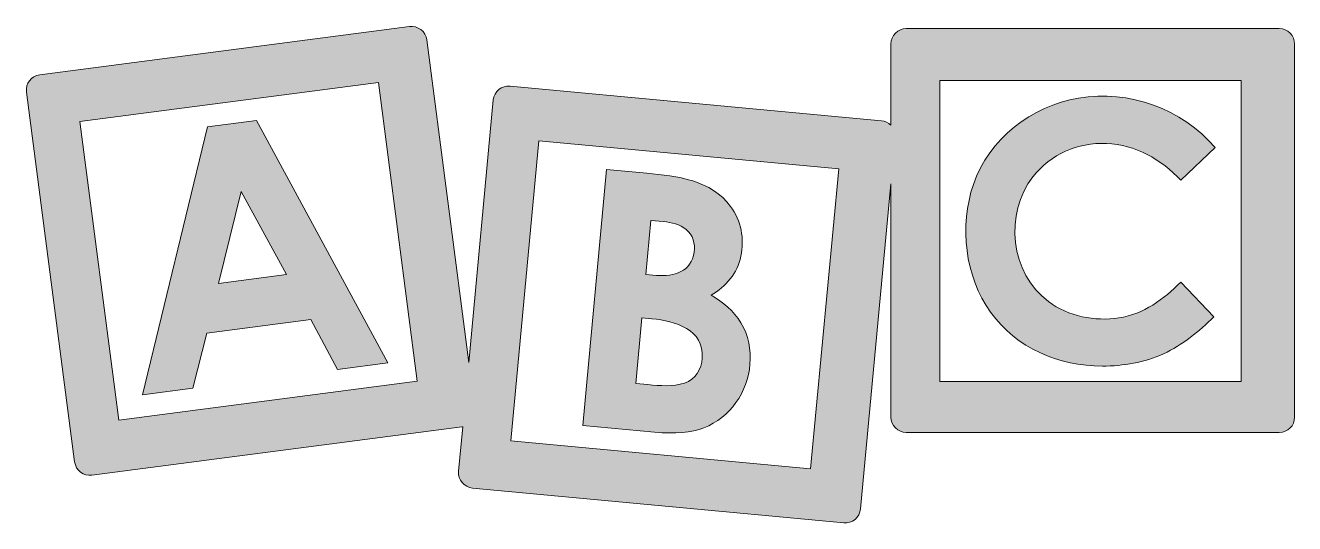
# Model space of a CAD drawing. Header units: inches. Extents: x 0 to 102, y 0 to 40.
import ezdxf

# ---------------------------------------------------------------- set-up
doc = ezdxf.new("R2010")
doc.units = ezdxf.units.IN
doc.header["$MEASUREMENT"] = 0
doc.layers.add('Layer 1', color=7, linetype='Continuous')

msp = doc.modelspace()

# ---------------------------------------------------------------- hatches: boundary and pattern name
at = {"layer": 'Layer 1', "true_color": 0x8fd3d1}
h = msp.add_hatch(color=133, dxfattribs=at)
h.dxf.hatch_style = 2
edge = h.paths.add_edge_path()
edge.add_spline(control_points=[(70.49, 39.58), (69.82, 39.58), (69.26, 39.02), (69.26, 38.34), (69.26, 38.34), (69.26, 31.84), (69.26, 31.84), (69.06, 32.04), (68.8, 32.17), (68.5, 32.2), (68.5, 32.2), (38.75, 34.98), (38.75, 34.98), (38.08, 35.04), (37.48, 34.54), (37.41, 33.87), (37.41, 33.87), (35.45, 12.85), (35.45, 12.85), (35.45, 12.85), (32.08, 38.68), (32.08, 38.68), (31.99, 39.35), (31.36, 39.83), (30.69, 39.75), (30.69, 39.75), (1.07, 35.88), (1.07, 35.88), (0.4, 35.79), (-0.07, 35.17), (0.01, 34.5), (0.01, 34.5), (3.87, 4.88), (3.87, 4.88), (3.96, 4.21), (4.59, 3.73), (5.26, 3.82), (5.26, 3.82), (34.88, 7.68), (34.88, 7.68), (34.91, 7.68), (34.94, 7.69), (34.96, 7.7), (34.96, 7.7), (34.63, 4.13), (34.63, 4.13), (34.57, 3.46), (35.07, 2.85), (35.74, 2.79), (35.74, 2.79), (65.49, 0), (65.49, 0), (66.16, -0.06), (66.77, 0.45), (66.83, 1.12), (66.83, 1.12), (69.26, 27.14), (69.26, 27.14), (69.26, 27.14), (69.26, 8.47), (69.26, 8.47), (69.26, 7.8), (69.82, 7.24), (70.49, 7.24), (70.49, 7.24), (100.37, 7.24), (100.37, 7.24), (101.05, 7.24), (101.6, 7.79), (101.6, 8.47), (101.6, 8.47), (101.6, 38.34), (101.6, 38.34), (101.6, 39.03), (101.05, 39.58), (100.37, 39.58), (100.37, 39.58), (70.49, 39.58), (70.49, 39.58)], knot_values=[0, 0, 0, 0, 1, 1, 1, 2, 2, 2, 3, 3, 3, 4, 4, 4, 5, 5, 5, 6, 6, 6, 7, 7, 7, 8, 8, 8, 9, 9, 9, 10, 10, 10, 11, 11, 11, 12, 12, 12, 13, 13, 13, 14, 14, 14, 15, 15, 15, 16, 16, 16, 17, 17, 17, 18, 18, 18, 19, 19, 19, 20, 20, 20, 21, 21, 21, 22, 22, 22, 23, 23, 23, 24, 24, 24, 25, 25, 25, 26, 26, 26, 26], degree=3, periodic=1)
h.paths.add_polyline_path([(4.28, 32.14), (28.2, 35.27), (31.32, 11.34), (7.4, 8.22)])
h.paths.add_polyline_path([(38.81, 6.57), (41.06, 30.59), (65.08, 28.34), (62.83, 4.32)])
h.paths.add_polyline_path([(73.19, 11.31), (73.19, 35.43), (97.32, 35.43), (97.32, 11.31)])
h = msp.add_hatch(color=133, dxfattribs=at)
h.dxf.hatch_style = 2
edge = h.paths.add_edge_path()
edge.add_spline(control_points=[(91.1, 13.54), (92.62, 14.25), (93.95, 15.34), (95.14, 16.51), (95.14, 16.51), (92.49, 19.28), (92.49, 19.28), (91.09, 17.9), (89.52, 16.72), (87.53, 16.42), (85.57, 16.12), (83.49, 16.52), (81.88, 17.72), (78.83, 19.97), (78.32, 24.77), (80.64, 27.72), (82.07, 29.53), (84.22, 30.47), (86.52, 30.38), (88.85, 30.29), (90.91, 29.11), (92.49, 27.43), (92.49, 27.43), (95.23, 30.05), (95.23, 30.05), (92.56, 33.15), (88.35, 34.71), (84.3, 34.02), (80.52, 33.38), (77.12, 30.77), (75.87, 27.1), (74.73, 23.78), (75.18, 19.73), (77.25, 16.87), (79.35, 13.98), (82.68, 12.56), (86.2, 12.56), (87.87, 12.56), (89.57, 12.83), (91.1, 13.54)], knot_values=[0, 0, 0, 0, 1, 1, 1, 2, 2, 2, 3, 3, 3, 4, 4, 4, 5, 5, 5, 6, 6, 6, 7, 7, 7, 8, 8, 8, 9, 9, 9, 10, 10, 10, 11, 11, 11, 12, 12, 12, 13, 13, 13, 13], degree=3, periodic=1)
h = msp.add_hatch(color=133, dxfattribs=at)
h.dxf.hatch_style = 2
h.paths.add_polyline_path([(9.3, 10.25), (13.34, 10.78), (14.45, 15.2), (22.78, 16.29), (24.93, 12.29), (28.97, 12.82), (18.45, 32.21), (14.51, 31.7)])
h.paths.add_polyline_path([(17.21, 26.54), (20.85, 19.89), (15.39, 19.18)])
h = msp.add_hatch(color=133, dxfattribs=at)
h.dxf.hatch_style = 2
edge = h.paths.add_edge_path()
edge.add_spline(control_points=[(57.97, 12.71), (58.06, 13.86), (57.86, 15.04), (57.25, 16.03), (56.68, 16.97), (55.8, 17.68), (54.86, 18.23), (56.04, 18.95), (56.95, 19.97), (57.24, 21.35), (57.54, 22.74), (57.26, 24.19), (56.42, 25.34), (54.87, 27.45), (52.12, 27.78), (49.71, 28), (49.71, 28), (46.49, 28.3), (46.49, 28.3), (46.49, 28.3), (44.57, 7.81), (44.57, 7.81), (44.57, 7.81), (50.32, 7.27), (50.32, 7.27), (51.97, 7.11), (53.29, 7.23), (54.28, 7.61), (56.38, 8.43), (57.8, 10.48), (57.97, 12.71)], knot_values=[0, 0, 0, 0, 1, 1, 1, 2, 2, 2, 3, 3, 3, 4, 4, 4, 5, 5, 5, 6, 6, 6, 7, 7, 7, 8, 8, 8, 9, 9, 9, 10, 10, 10, 10], degree=3, periodic=1)
edge = h.paths.add_edge_path()
edge.add_spline(control_points=[(51.05, 24.12), (51.69, 24.07), (52.37, 23.92), (52.87, 23.49), (53.4, 23.03), (53.59, 22.36), (53.5, 21.68), (53.3, 20.13), (51.86, 19.69), (50.49, 19.82), (50.49, 19.82), (49.64, 19.9), (49.64, 19.9), (49.64, 19.9), (50.04, 24.22), (50.04, 24.22), (50.04, 24.22), (51.05, 24.12), (51.05, 24.12)], knot_values=[0, 0, 0, 0, 1, 1, 1, 2, 2, 2, 3, 3, 3, 4, 4, 4, 5, 5, 5, 6, 6, 6, 6], degree=3, periodic=1)
edge = h.paths.add_edge_path()
edge.add_spline(control_points=[(49.31, 16.42), (49.31, 16.42), (50.12, 16.34), (50.12, 16.34), (51.97, 16.17), (54.29, 15.5), (54.15, 13.2), (54.1, 12.29), (53.61, 11.49), (52.72, 11.2), (51.8, 10.9), (50.75, 10.98), (49.8, 11.07), (49.8, 11.07), (48.82, 11.16), (48.82, 11.16), (48.82, 11.16), (49.31, 16.42), (49.31, 16.42)], knot_values=[0, 0, 0, 0, 1, 1, 1, 2, 2, 2, 3, 3, 3, 4, 4, 4, 5, 5, 5, 6, 6, 6, 6], degree=3, periodic=1)

# ---------------------------------------------------------------- linework, layer by layer
at = {"layer": 'Layer 1', "lineweight": 0}
for points in [[(4.28, 32.14), (28.2, 35.27), (31.32, 11.34), (7.4, 8.22), (4.28, 32.14)], [(73.19, 11.31), (73.19, 35.43), (97.32, 35.43), (97.32, 11.31), (73.19, 11.31)], [(9.3, 10.25), (13.34, 10.78), (14.45, 15.2), (22.78, 16.29), (24.93, 12.29), (28.97, 12.82), (18.45, 32.21), (14.51, 31.7), (9.3, 10.25)], [(38.81, 6.57), (41.06, 30.59), (65.08, 28.34), (62.83, 4.32), (38.81, 6.57)], [(17.21, 26.54), (20.85, 19.89), (15.39, 19.18), (17.21, 26.54)]]:
    msp.add_lwpolyline(points, dxfattribs=at)
for points, knots in [([(70.49, 39.58), (69.82, 39.58), (69.26, 39.02), (69.26, 38.34), (69.26, 38.34), (69.26, 31.84), (69.26, 31.84), (69.06, 32.04), (68.8, 32.17), (68.5, 32.2), (68.5, 32.2), (38.75, 34.98), (38.75, 34.98), (38.08, 35.04), (37.48, 34.54), (37.41, 33.87), (37.41, 33.87), (35.45, 12.85), (35.45, 12.85), (35.45, 12.85), (32.08, 38.68), (32.08, 38.68), (31.99, 39.35), (31.36, 39.83), (30.69, 39.75), (30.69, 39.75), (1.07, 35.88), (1.07, 35.88), (0.4, 35.79), (-0.07, 35.17), (0.01, 34.5), (0.01, 34.5), (3.87, 4.88), (3.87, 4.88), (3.96, 4.21), (4.59, 3.73), (5.26, 3.82), (5.26, 3.82), (34.88, 7.68), (34.88, 7.68), (34.91, 7.68), (34.94, 7.69), (34.96, 7.7), (34.96, 7.7), (34.63, 4.13), (34.63, 4.13), (34.57, 3.46), (35.07, 2.85), (35.74, 2.79), (35.74, 2.79), (65.49, 0), (65.49, 0), (66.16, -0.06), (66.77, 0.45), (66.83, 1.12), (66.83, 1.12), (69.26, 27.14), (69.26, 27.14), (69.26, 27.14), (69.26, 8.47), (69.26, 8.47), (69.26, 7.8), (69.82, 7.24), (70.49, 7.24), (70.49, 7.24), (100.37, 7.24), (100.37, 7.24), (101.05, 7.24), (101.6, 7.79), (101.6, 8.47), (101.6, 8.47), (101.6, 38.34), (101.6, 38.34), (101.6, 39.03), (101.05, 39.58), (100.37, 39.58), (100.37, 39.58), (70.49, 39.58), (70.49, 39.58)], [0, 0, 0, 0, 1, 1, 1, 2, 2, 2, 3, 3, 3, 4, 4, 4, 5, 5, 5, 6, 6, 6, 7, 7, 7, 8, 8, 8, 9, 9, 9, 10, 10, 10, 11, 11, 11, 12, 12, 12, 13, 13, 13, 14, 14, 14, 15, 15, 15, 16, 16, 16, 17, 17, 17, 18, 18, 18, 19, 19, 19, 20, 20, 20, 21, 21, 21, 22, 22, 22, 23, 23, 23, 24, 24, 24, 25, 25, 25, 26, 26, 26, 26]), ([(91.1, 13.54), (92.62, 14.25), (93.95, 15.34), (95.14, 16.51), (95.14, 16.51), (92.49, 19.28), (92.49, 19.28), (91.09, 17.9), (89.52, 16.72), (87.53, 16.42), (85.57, 16.12), (83.49, 16.52), (81.88, 17.72), (78.83, 19.97), (78.32, 24.77), (80.64, 27.72), (82.07, 29.53), (84.22, 30.47), (86.52, 30.38), (88.85, 30.29), (90.91, 29.11), (92.49, 27.43), (92.49, 27.43), (95.23, 30.05), (95.23, 30.05), (92.56, 33.15), (88.35, 34.71), (84.3, 34.02), (80.52, 33.38), (77.12, 30.77), (75.87, 27.1), (74.73, 23.78), (75.18, 19.73), (77.25, 16.87), (79.35, 13.98), (82.68, 12.56), (86.2, 12.56), (87.87, 12.56), (89.57, 12.83), (91.1, 13.54)], [0, 0, 0, 0, 1, 1, 1, 2, 2, 2, 3, 3, 3, 4, 4, 4, 5, 5, 5, 6, 6, 6, 7, 7, 7, 8, 8, 8, 9, 9, 9, 10, 10, 10, 11, 11, 11, 12, 12, 12, 13, 13, 13, 13]), ([(57.97, 12.71), (58.06, 13.86), (57.86, 15.04), (57.25, 16.03), (56.68, 16.97), (55.8, 17.68), (54.86, 18.23), (56.04, 18.95), (56.95, 19.97), (57.24, 21.35), (57.54, 22.74), (57.26, 24.19), (56.42, 25.34), (54.87, 27.45), (52.12, 27.78), (49.71, 28), (49.71, 28), (46.49, 28.3), (46.49, 28.3), (46.49, 28.3), (44.57, 7.81), (44.57, 7.81), (44.57, 7.81), (50.32, 7.27), (50.32, 7.27), (51.97, 7.11), (53.29, 7.23), (54.28, 7.61), (56.38, 8.43), (57.8, 10.48), (57.97, 12.71)], [0, 0, 0, 0, 1, 1, 1, 2, 2, 2, 3, 3, 3, 4, 4, 4, 5, 5, 5, 6, 6, 6, 7, 7, 7, 8, 8, 8, 9, 9, 9, 10, 10, 10, 10]), ([(51.05, 24.12), (51.69, 24.07), (52.37, 23.92), (52.87, 23.49), (53.4, 23.03), (53.59, 22.36), (53.5, 21.68), (53.3, 20.13), (51.86, 19.69), (50.49, 19.82), (50.49, 19.82), (49.64, 19.9), (49.64, 19.9), (49.64, 19.9), (50.04, 24.22), (50.04, 24.22), (50.04, 24.22), (51.05, 24.12), (51.05, 24.12)], [0, 0, 0, 0, 1, 1, 1, 2, 2, 2, 3, 3, 3, 4, 4, 4, 5, 5, 5, 6, 6, 6, 6]), ([(49.31, 16.42), (49.31, 16.42), (50.12, 16.34), (50.12, 16.34), (51.97, 16.17), (54.29, 15.5), (54.15, 13.2), (54.1, 12.29), (53.61, 11.49), (52.72, 11.2), (51.8, 10.9), (50.75, 10.98), (49.8, 11.07), (49.8, 11.07), (48.82, 11.16), (48.82, 11.16), (48.82, 11.16), (49.31, 16.42), (49.31, 16.42)], [0, 0, 0, 0, 1, 1, 1, 2, 2, 2, 3, 3, 3, 4, 4, 4, 5, 5, 5, 6, 6, 6, 6])]:
    msp.add_open_spline(points, degree=3, knots=knots, dxfattribs=at)

doc.saveas('drawing.dxf')
